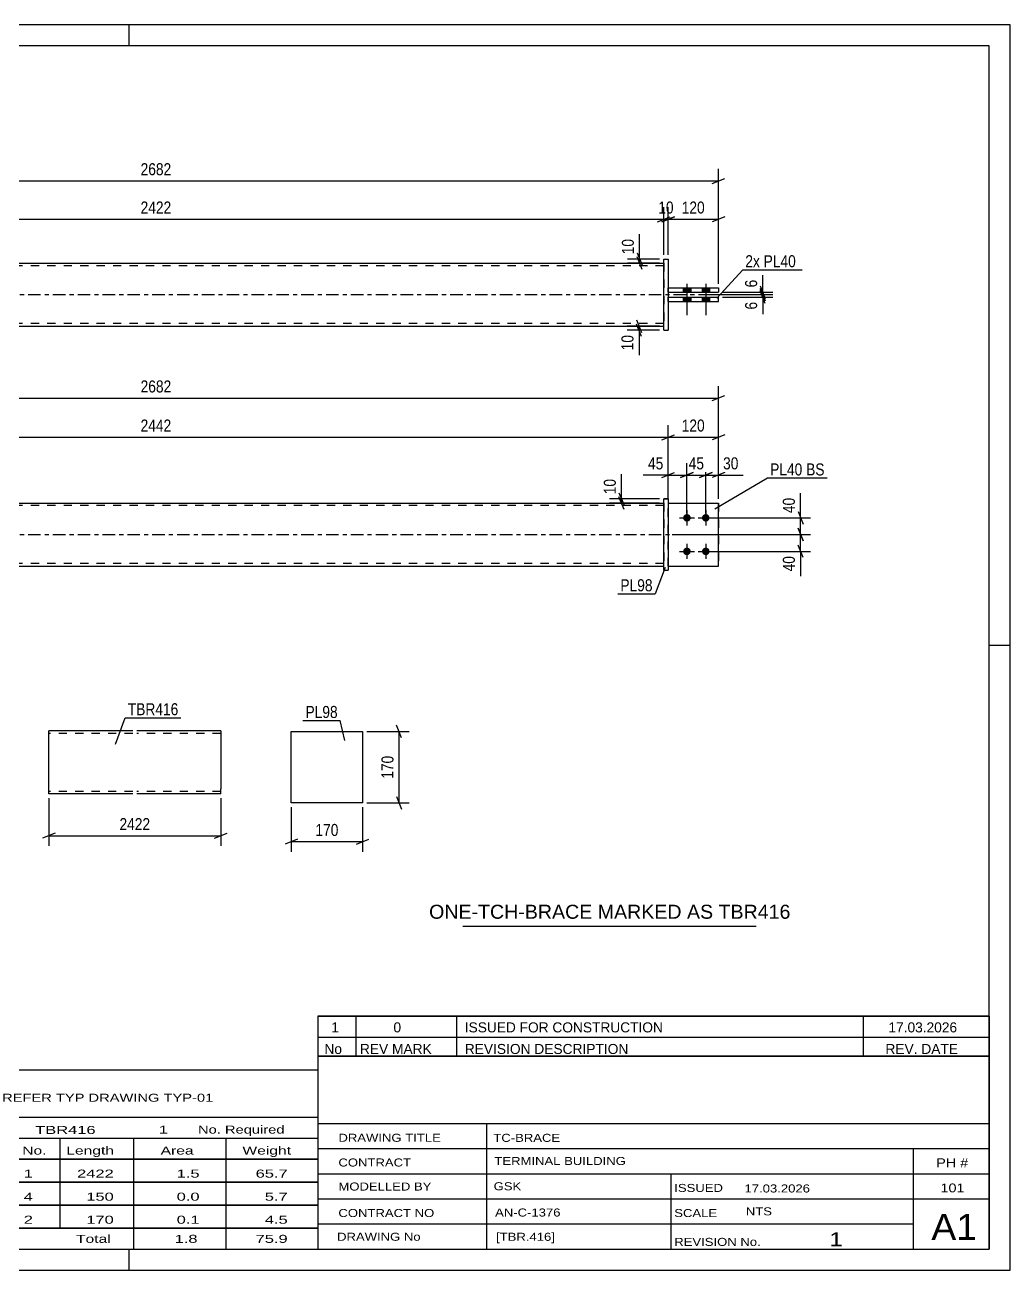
# Model space of a CAD drawing. Header units: millimetres. Extents: x 0 to 420, y 0 to 297.
# Drawn here: x 185.1 to 420, y 0 to 297 of the extents above; entities that cross this region are included whole.
import ezdxf

# ---------------------------------------------------------------- set-up
doc = ezdxf.new("R2010")
doc.units = ezdxf.units.MM
doc.linetypes.add('DXK_LINE_DOT2', pattern=[3.9198, 1.9599, -1.9599])
doc.linetypes.add('DXK_LINE_DOT3', pattern=[5.9187, 2.979, -0.9799, 0.9799, -0.9799])
doc.styles.add('Arial', font='ARIAL.TTF', dxfattribs={"height": 0.2})
doc.styles.add('Arial Narrow', font='ARIALN.TTF', dxfattribs={"height": 0.2})

# ---------------------------------------------------------------- blocks, each defined once
blk = doc.blocks.new('Unknown-580607534-1163')
at = {"color": 5, "linetype": 'Continuous'}
for p, q in [((420, 297), (0, 297)), ((210, 292), (210, 297)), ((420, 0), (420, 297)), ((415, 292), (5, 292)), ((415, 5), (415, 292)), ((420, 149), (415, 149)), ((5, 5), (415, 5)), ((210, 0), (210, 5)), ((0, 0), (420, 0))]:
    blk.add_line(p, q, dxfattribs=at)
blk = doc.blocks.new('Part-580607534-1749 - 1733')
at = {"color": 2, "linetype": 'Continuous'}
for p, q in [((338.46, 183.93), (337.46, 183.93)), ((337.46, 166.93), (337.46, 183.93)), ((338.46, 183.93), (338.46, 166.93)), ((337.46, 166.93), (337.46, 166.93)), ((337.46, 166.93), (338.46, 166.93))]:
    blk.add_line(p, q, dxfattribs=at)
at = {"color": 7, "linetype": 'DXK_LINE_DOT2'}
for p, q in [((337.46, 183.93), (337.46, 183.93)), ((337.46, 183.93), (338.46, 183.93)), ((338.46, 183.93), (338.46, 183.93)), ((337.46, 166.93), (338.46, 166.93))]:
    blk.add_line(p, q, dxfattribs=at)
blk = doc.blocks.new('Part-580607534-1754 - 1733')
at = {"linetype": 'Continuous'}
blk.add_hatch(color=2, dxfattribs=at).paths.add_polyline_path([(125.29, 167.93), (124.49, 169.33), (126.09, 169.33)])
at = {"color": 2, "linetype": 'Continuous'}
for p, q in [((95.29, 182.93), (337.46, 182.93)), ((125.29, 167.93), (124.49, 169.33)), ((124.49, 169.33), (126.09, 169.33)), ((126.09, 169.33), (125.29, 167.93)), ((95.29, 167.93), (337.46, 167.93))]:
    blk.add_line(p, q, dxfattribs=at)
at = {"color": 7, "linetype": 'DXK_LINE_DOT2'}
for p, q in [((95.29, 167.93), (95.29, 182.93)), ((337.46, 182.33), (95.29, 182.33)), ((337.46, 182.93), (337.46, 167.93)), ((337.46, 168.53), (95.29, 168.53))]:
    blk.add_line(p, q, dxfattribs=at)
at = {"color": 7, "linetype": 'DXK_LINE_DOT3'}
blk.add_line((85.29, 175.43), (347.46, 175.43), dxfattribs=at)
at = {"color": 2, "linetype": 'Continuous'}
blk.add_circle((125.29, 168.83), 1, dxfattribs=at)
blk = doc.blocks.new('Bolt-580607534-1755 - 1733')
at = {"linetype": 'Continuous'}
for points in [[(342.96, 180.33), (343.14, 180.31), (343.32, 180.25), (343.49, 180.15), (343.63, 180.03), (343.74, 179.88), (343.81, 179.7), (343.85, 179.52), (343.85, 179.33), (343.81, 179.15), (343.74, 178.98), (343.63, 178.82), (343.49, 178.7), (343.32, 178.6), (343.14, 178.55), (342.96, 178.53), (342.77, 178.55), (342.59, 178.6), (342.43, 178.7), (342.29, 178.82), (342.18, 178.98), (342.1, 179.15), (342.06, 179.33), (342.06, 179.52), (342.1, 179.7), (342.18, 179.88), (342.29, 180.03), (342.43, 180.15), (342.59, 180.25), (342.77, 180.31)], [(347.46, 180.33), (347.64, 180.31), (347.82, 180.25), (347.99, 180.15), (348.13, 180.03), (348.24, 179.88), (348.31, 179.7), (348.35, 179.52), (348.35, 179.33), (348.31, 179.15), (348.24, 178.98), (348.13, 178.82), (347.99, 178.7), (347.82, 178.6), (347.64, 178.55), (347.46, 178.53), (347.27, 178.55), (347.09, 178.6), (346.93, 178.7), (346.79, 178.82), (346.68, 178.98), (346.6, 179.15), (346.56, 179.33), (346.56, 179.52), (346.6, 179.7), (346.68, 179.88), (346.79, 180.03), (346.93, 180.15), (347.09, 180.25), (347.27, 180.31)], [(342.96, 172.33), (343.14, 172.31), (343.32, 172.25), (343.49, 172.15), (343.63, 172.03), (343.74, 171.88), (343.81, 171.7), (343.85, 171.52), (343.85, 171.33), (343.81, 171.15), (343.74, 170.98), (343.63, 170.82), (343.49, 170.7), (343.32, 170.6), (343.14, 170.55), (342.96, 170.53), (342.77, 170.55), (342.59, 170.6), (342.43, 170.7), (342.29, 170.82), (342.18, 170.98), (342.1, 171.15), (342.06, 171.33), (342.06, 171.52), (342.1, 171.7), (342.18, 171.88), (342.29, 172.03), (342.43, 172.15), (342.59, 172.25), (342.77, 172.31)], [(347.46, 172.33), (347.64, 172.31), (347.82, 172.25), (347.99, 172.15), (348.13, 172.03), (348.24, 171.88), (348.31, 171.7), (348.35, 171.52), (348.35, 171.33), (348.31, 171.15), (348.24, 170.98), (348.13, 170.82), (347.99, 170.7), (347.82, 170.6), (347.64, 170.55), (347.46, 170.53), (347.27, 170.55), (347.09, 170.6), (346.93, 170.7), (346.79, 170.82), (346.68, 170.98), (346.6, 171.15), (346.56, 171.33), (346.56, 171.52), (346.6, 171.7), (346.68, 171.88), (346.79, 172.03), (346.93, 172.15), (347.09, 172.25), (347.27, 172.31)]]:
    blk.add_hatch(color=1, dxfattribs=at).paths.add_polyline_path(points)
at = {"color": 1, "linetype": 'Continuous'}
for p, q in [((342.96, 181.23), (342.96, 177.63)), ((347.46, 181.23), (347.46, 177.63)), ((341.16, 179.43), (344.76, 179.43)), ((345.66, 179.43), (349.26, 179.43)), ((342.96, 173.23), (342.96, 169.63)), ((347.46, 173.23), (347.46, 169.63)), ((341.16, 171.43), (344.76, 171.43)), ((345.66, 171.43), (349.26, 171.43))]:
    blk.add_line(p, q, dxfattribs=at)
blk = doc.blocks.new('Part-580607534-1777 - 1733')
at = {"color": 2, "linetype": 'Continuous'}
for p, q in [((338.46, 182.93), (350.46, 182.93)), ((350.46, 182.93), (350.46, 182.93)), ((350.46, 167.93), (350.46, 182.93)), ((338.46, 167.93), (350.46, 167.93))]:
    blk.add_line(p, q, dxfattribs=at)
at = {"color": 7, "linetype": 'DXK_LINE_DOT2'}
for p, q in [((338.46, 182.93), (350.46, 182.93)), ((338.46, 167.93), (338.46, 182.93)), ((350.46, 182.93), (350.46, 182.93)), ((338.46, 167.93), (338.46, 167.93)), ((338.46, 167.93), (350.46, 167.93))]:
    blk.add_line(p, q, dxfattribs=at)
blk = doc.blocks.new('Part-580607534-1782 - 1733')
at = {"color": 7, "linetype": 'DXK_LINE_DOT2'}
for p, q in [((338.46, 182.93), (350.46, 182.93)), ((338.46, 167.93), (338.46, 182.93)), ((338.46, 182.93), (350.46, 182.93)), ((350.46, 182.93), (350.46, 182.93)), ((350.46, 182.93), (350.46, 167.93)), ((338.46, 167.93), (338.46, 167.93)), ((338.46, 167.93), (350.46, 167.93)), ((338.46, 167.93), (350.46, 167.93))]:
    blk.add_line(p, q, dxfattribs=at)
blk = doc.blocks.new('Bolt-580607534-1399 - 1390')
at = {"linetype": 'Continuous'}
for points in [[(343.86, 234.26), (342.06, 234.26), (342.06, 233.26), (343.86, 233.26)], [(343.86, 234.26), (342.06, 234.26), (342.06, 233.26), (343.86, 233.26)], [(343.86, 232.06), (342.06, 232.06), (342.06, 231.06), (343.86, 231.06)], [(343.86, 232.06), (342.06, 232.06), (342.06, 231.06), (343.86, 231.06)], [(348.36, 234.26), (346.56, 234.26), (346.56, 233.26), (348.36, 233.26)], [(348.36, 234.26), (346.56, 234.26), (346.56, 233.26), (348.36, 233.26)], [(348.36, 232.06), (346.56, 232.06), (346.56, 231.06), (348.36, 231.06)], [(348.36, 232.06), (346.56, 232.06), (346.56, 231.06), (348.36, 231.06)]]:
    blk.add_hatch(color=1, dxfattribs=at).paths.add_polyline_path(points)
at = {"color": 1, "linetype": 'Continuous'}
for p, q in [((342.96, 235.26), (342.96, 227.76)), ((342.96, 235.26), (342.96, 227.76)), ((347.46, 235.26), (347.46, 227.76)), ((347.46, 235.26), (347.46, 227.76)), ((342.06, 234.26), (342.06, 233.26)), ((342.06, 234.26), (342.06, 233.26)), ((342.06, 232.06), (342.06, 231.06)), ((342.06, 232.06), (342.06, 231.06)), ((343.86, 234.26), (343.86, 233.26)), ((343.86, 234.26), (343.86, 233.26)), ((343.86, 232.06), (343.86, 231.06)), ((343.86, 232.06), (343.86, 231.06)), ((346.56, 234.26), (346.56, 233.26)), ((346.56, 234.26), (346.56, 233.26)), ((346.56, 232.06), (346.56, 231.06)), ((346.56, 232.06), (346.56, 231.06)), ((348.36, 234.26), (348.36, 233.26)), ((348.36, 234.26), (348.36, 233.26)), ((348.36, 232.06), (348.36, 231.06)), ((348.36, 232.06), (348.36, 231.06))]:
    blk.add_line(p, q, dxfattribs=at)
blk = doc.blocks.new('Part-580607534-1425 - 1390')
at = {"linetype": 'Continuous'}
blk.add_hatch(color=2, dxfattribs=at).paths.add_polyline_path([(125.29, 232.66), (124.49, 234.06), (126.09, 234.06)])
at = {"color": 2, "linetype": 'Continuous'}
for p, q in [((95.29, 240.16), (337.46, 240.16)), ((125.29, 232.66), (124.49, 234.06)), ((124.49, 234.06), (126.09, 234.06)), ((126.09, 234.06), (125.29, 232.66)), ((95.29, 225.16), (337.46, 225.16))]:
    blk.add_line(p, q, dxfattribs=at)
at = {"color": 7, "linetype": 'DXK_LINE_DOT2'}
for p, q in [((95.29, 240.16), (95.29, 225.16)), ((337.46, 239.56), (95.29, 239.56)), ((337.46, 240.16), (337.46, 225.16)), ((337.46, 225.76), (95.29, 225.76))]:
    blk.add_line(p, q, dxfattribs=at)
at = {"color": 7, "linetype": 'DXK_LINE_DOT3'}
blk.add_line((85.29, 232.66), (347.46, 232.66), dxfattribs=at)
at = {"color": 2, "linetype": 'Continuous'}
blk.add_circle((125.29, 233.56), 1, dxfattribs=at)
blk = doc.blocks.new('Part-580607534-1426 - 1390')
at = {"color": 2, "linetype": 'Continuous'}
for p, q in [((337.46, 241.16), (337.46, 241.16)), ((337.46, 224.16), (337.46, 241.16)), ((337.46, 241.16), (338.46, 241.16)), ((338.46, 241.16), (338.46, 241.16)), ((338.46, 241.16), (338.46, 224.16)), ((337.46, 224.16), (338.46, 224.16)), ((337.46, 224.16), (337.46, 224.16)), ((338.46, 224.16), (338.46, 224.16))]:
    blk.add_line(p, q, dxfattribs=at)
at = {"color": 7, "linetype": 'DXK_LINE_DOT2'}
for p, q in [((337.46, 241.16), (337.46, 241.16)), ((337.46, 241.16), (338.46, 241.16)), ((337.46, 224.16), (338.46, 224.16))]:
    blk.add_line(p, q, dxfattribs=at)
blk = doc.blocks.new('Part-580607534-1452 - 1390')
at = {"color": 2, "linetype": 'Continuous'}
for p, q in [((338.46, 232.06), (350.46, 232.06)), ((350.46, 231.06), (350.46, 232.06)), ((338.46, 231.06), (350.46, 231.06))]:
    blk.add_line(p, q, dxfattribs=at)
at = {"color": 7, "linetype": 'DXK_LINE_DOT2'}
for p, q in [((338.46, 231.06), (338.46, 232.06)), ((338.46, 232.06), (350.46, 232.06)), ((338.46, 231.06), (350.46, 231.06))]:
    blk.add_line(p, q, dxfattribs=at)
blk = doc.blocks.new('Part-580607534-1457 - 1390')
at = {"color": 2, "linetype": 'Continuous'}
for p, q in [((338.46, 234.26), (350.46, 234.26)), ((338.46, 233.26), (350.46, 233.26)), ((350.46, 234.26), (350.46, 233.26))]:
    blk.add_line(p, q, dxfattribs=at)
at = {"color": 7, "linetype": 'DXK_LINE_DOT2'}
for p, q in [((338.46, 233.26), (338.46, 234.26)), ((338.46, 234.26), (350.46, 234.26)), ((338.46, 233.26), (350.46, 233.26)), ((350.46, 234.26), (350.46, 234.26))]:
    blk.add_line(p, q, dxfattribs=at)
blk = doc.blocks.new('Part-580607534-2274 - 2268')
at = {"color": 2, "linetype": 'Continuous'}
for p, q in [((248.65, 111.44), (248.65, 128.44)), ((248.65, 128.44), (265.65, 128.44)), ((265.65, 128.44), (265.65, 111.44)), ((265.65, 111.44), (248.65, 111.44))]:
    blk.add_line(p, q, dxfattribs=at)
blk = doc.blocks.new('Part-580607534-2299 - 2293')
at = {"color": 2, "linetype": 'Continuous'}
for p, q in [((210.84, 128.59), (190.84, 128.59)), ((190.84, 113.68), (190.84, 128.59)), ((231.84, 128.59), (211.84, 128.59)), ((231.84, 128.59), (231.84, 114.79)), ((190.84, 113.59), (190.84, 113.68)), ((210.84, 113.59), (190.84, 113.59)), ((231.84, 113.59), (211.84, 113.59)), ((231.84, 113.59), (231.84, 114.79))]:
    blk.add_line(p, q, dxfattribs=at)
at = {"color": 7, "linetype": 'DXK_LINE_DOT2'}
for p, q in [((210.84, 127.99), (190.84, 127.99)), ((231.84, 127.99), (211.84, 127.99)), ((231.84, 127.99), (231.84, 127.94)), ((231.84, 127.94), (231.84, 127.99)), ((231.84, 127.85), (231.84, 127.94)), ((231.84, 127.94), (231.84, 127.85)), ((190.84, 114.19), (190.84, 114.23)), ((210.84, 114.19), (190.84, 114.19)), ((231.84, 114.19), (211.84, 114.19)), ((231.84, 114.23), (231.84, 114.56)), ((231.84, 114.19), (231.84, 114.23))]:
    blk.add_line(p, q, dxfattribs=at)
blk = doc.blocks.new('StraightDimension-580607534-1994 - 1733')
at = {"color": 7, "linetype": 'Continuous'}
for p, q in [((345.96, 189.04), (348.96, 190.24)), ((347.46, 180.43), (347.46, 192.49)), ((351.96, 190.24), (348.96, 189.04)), ((350.46, 183.93), (350.46, 192.49)), ((347.46, 189.64), (350.46, 189.64))]:
    blk.add_line(p, q, dxfattribs=at)
at = {"color": 0}
blk.add_wipeout([(355.84, 190.39), (355.84, 194.59), (350.98, 194.59), (350.98, 190.39)], dxfattribs=at)
at = {"color": 7, "linetype": 'Continuous'}
blk.add_line((350.46, 189.64), (356.36, 189.64), dxfattribs=at)
blk.add_line((350.46, 189.64), (356.36, 189.64), dxfattribs=at)
at = {"color": 3, "style": 'Arial Narrow'}
blk.add_text('30', height=2.863, dxfattribs=at).set_placement((351.58, 190.99))
blk = doc.blocks.new('StraightDimension-580607534-1981 - 1733')
at = {"color": 7, "linetype": 'Continuous'}
for p, q in [((341.46, 189.04), (344.46, 190.24)), ((342.96, 180.43), (342.96, 192.49)), ((348.96, 190.24), (345.96, 189.04)), ((347.46, 180.43), (347.46, 192.49)), ((342.96, 189.64), (347.46, 189.64))]:
    blk.add_line(p, q, dxfattribs=at)
at = {"color": 0}
blk.add_wipeout([(347.64, 190.39), (347.64, 194.59), (342.78, 194.59), (342.78, 190.39)], dxfattribs=at)
at = {"color": 3, "style": 'Arial Narrow'}
blk.add_text('45', height=2.863, dxfattribs=at).set_placement((343.38, 190.99))
blk = doc.blocks.new('StraightDimension-580607534-1935 - 1733')
at = {"color": 7, "linetype": 'Continuous'}
for p, q in [((339.46, 175.43), (372.44, 175.43)), ((369.44, 176.93), (370.64, 173.93)), ((370.04, 171.43), (370.04, 175.43)), ((370.64, 169.93), (369.44, 172.93)), ((348.46, 171.43), (372.44, 171.43))]:
    blk.add_line(p, q, dxfattribs=at)
at = {"color": 0}
blk.add_wipeout([(369.29, 170.9), (365.09, 170.9), (365.09, 166.05), (369.29, 166.05)], dxfattribs=at)
at = {"color": 7, "linetype": 'Continuous'}
blk.add_line((370.04, 171.43), (370.04, 165.52), dxfattribs=at)
blk.add_line((370.04, 171.43), (370.04, 165.52), dxfattribs=at)
at = {"color": 3, "style": 'Arial Narrow'}
blk.add_text('40', height=2.863, rotation=90.0002, dxfattribs=at).set_placement((368.69, 166.65))
blk = doc.blocks.new('StraightDimension-580607534-1784 - 1733')
at = {"color": 7, "linetype": 'Continuous'}
for p, q in [((326.76, 185.43), (327.96, 182.43)), ((327.96, 181.43), (326.76, 184.43)), ((336.46, 183.93), (324.51, 183.93)), ((336.46, 182.93), (324.51, 182.93)), ((327.36, 182.93), (327.36, 183.93))]:
    blk.add_line(p, q, dxfattribs=at)
at = {"color": 0}
blk.add_wipeout([(326.61, 189.31), (322.41, 189.31), (322.41, 184.45), (326.61, 184.45)], dxfattribs=at)
at = {"color": 7, "linetype": 'Continuous'}
blk.add_line((327.36, 183.93), (327.36, 189.83), dxfattribs=at)
blk.add_line((327.36, 183.93), (327.36, 189.83), dxfattribs=at)
at = {"color": 3, "style": 'Arial Narrow'}
blk.add_text('10', height=2.863, rotation=90.0002, dxfattribs=at).set_placement((326.01, 185.05))
blk = doc.blocks.new('StraightDimension-580607534-1887 - 1733')
at = {"color": 7, "linetype": 'Continuous'}
for p, q in [((95.79, 199.26), (92.79, 198.06)), ((94.29, 183.93), (94.29, 201.51)), ((336.96, 198.06), (339.96, 199.26)), ((338.46, 183.93), (338.46, 201.51)), ((94.29, 198.66), (338.46, 198.66))]:
    blk.add_line(p, q, dxfattribs=at)
at = {"color": 0}
blk.add_wipeout([(220.63, 199.41), (220.63, 203.61), (212.12, 203.61), (212.12, 199.41)], dxfattribs=at)
at = {"color": 3, "style": 'Arial Narrow'}
blk.add_text('2442', height=2.863, dxfattribs=at).set_placement((212.72, 200.01))
blk = doc.blocks.new('StraightDimension-580607534-1906 - 1733')
at = {"color": 7, "linetype": 'Continuous'}
for p, q in [((336.96, 198.06), (339.96, 199.26)), ((338.46, 183.93), (338.46, 201.51)), ((351.96, 199.26), (348.96, 198.06)), ((350.46, 183.93), (350.46, 201.51)), ((338.46, 198.66), (350.46, 198.66))]:
    blk.add_line(p, q, dxfattribs=at)
at = {"color": 0}
blk.add_wipeout([(347.8, 199.41), (347.8, 203.61), (341.12, 203.61), (341.12, 199.41)], dxfattribs=at)
at = {"color": 3, "style": 'Arial Narrow'}
blk.add_text('120', height=2.863, dxfattribs=at).set_placement((341.72, 200.01))
blk = doc.blocks.new('StraightDimension-580607534-1926 - 1733')
at = {"color": 7, "linetype": 'Continuous'}
for p, q in [((348.46, 179.43), (372.44, 179.43)), ((369.44, 180.93), (370.64, 177.93)), ((370.04, 175.43), (370.04, 179.43)), ((339.46, 175.43), (372.44, 175.43)), ((370.64, 173.93), (369.44, 176.93))]:
    blk.add_line(p, q, dxfattribs=at)
at = {"color": 0}
blk.add_wipeout([(369.29, 184.81), (365.09, 184.81), (365.09, 179.95), (369.29, 179.95)], dxfattribs=at)
at = {"color": 7, "linetype": 'Continuous'}
blk.add_line((370.04, 179.43), (370.04, 185.33), dxfattribs=at)
blk.add_line((370.04, 179.43), (370.04, 185.33), dxfattribs=at)
at = {"color": 3, "style": 'Arial Narrow'}
blk.add_text('40', height=2.863, rotation=90.0002, dxfattribs=at).set_placement((368.69, 180.55))
blk = doc.blocks.new('StraightDimension-580607534-1945 - 1733')
at = {"color": 7, "linetype": 'Continuous'}
for p, q in [((83.79, 208.58), (80.79, 207.38)), ((82.29, 183.93), (82.29, 210.83)), ((82.29, 207.98), (350.46, 207.98)), ((348.96, 207.38), (351.96, 208.58)), ((350.46, 183.93), (350.46, 210.83))]:
    blk.add_line(p, q, dxfattribs=at)
at = {"color": 0}
blk.add_wipeout([(220.63, 208.73), (220.63, 212.93), (212.12, 212.93), (212.12, 208.73)], dxfattribs=at)
at = {"color": 3, "style": 'Arial Narrow'}
blk.add_text('2682', height=2.863, dxfattribs=at).set_placement((212.72, 209.33))
blk = doc.blocks.new('StraightDimension-580607534-1965 - 1733')
at = {"color": 7, "linetype": 'Continuous'}
for p, q in [((336.96, 189.04), (339.96, 190.24)), ((338.46, 183.93), (338.46, 192.49)), ((344.46, 190.24), (341.46, 189.04)), ((342.96, 180.43), (342.96, 192.49)), ((338.46, 189.64), (342.96, 189.64))]:
    blk.add_line(p, q, dxfattribs=at)
at = {"color": 0}
blk.add_wipeout([(337.93, 190.39), (337.93, 194.59), (333.08, 194.59), (333.08, 190.39)], dxfattribs=at)
at = {"color": 7, "linetype": 'Continuous'}
blk.add_line((338.46, 189.64), (332.55, 189.64), dxfattribs=at)
blk.add_line((338.46, 189.64), (332.55, 189.64), dxfattribs=at)
at = {"color": 3, "style": 'Arial Narrow'}
blk.add_text('45', height=2.863, dxfattribs=at).set_placement((333.68, 190.99))
blk = doc.blocks.new('StraightDimension-580607534-1634 - 1390')
at = {"color": 7, "linetype": 'Continuous'}
for p, q in [((337.46, 242.16), (337.46, 253.51)), ((338.46, 242.16), (338.46, 253.51)), ((335.96, 250.06), (338.96, 251.26)), ((339.96, 251.26), (336.96, 250.06)), ((337.46, 250.66), (338.46, 250.66))]:
    blk.add_line(p, q, dxfattribs=at)
at = {"color": 0}
blk.add_wipeout([(340.39, 251.41), (340.39, 255.61), (335.53, 255.61), (335.53, 251.41)], dxfattribs=at)
at = {"color": 3, "style": 'Arial Narrow'}
blk.add_text('10', height=2.863, dxfattribs=at).set_placement((336.13, 252.01))
blk = doc.blocks.new('StraightDimension-580607534-1459 - 1390')
at = {"color": 7, "linetype": 'Continuous'}
for p, q in [((330.96, 226.66), (332.16, 223.66)), ((336.46, 225.16), (328.71, 225.16)), ((336.46, 224.16), (328.71, 224.16)), ((332.16, 222.66), (330.96, 225.66)), ((331.56, 224.16), (331.56, 225.16))]:
    blk.add_line(p, q, dxfattribs=at)
at = {"color": 0}
blk.add_wipeout([(330.81, 223.64), (326.61, 223.64), (326.61, 218.78), (330.81, 218.78)], dxfattribs=at)
at = {"color": 7, "linetype": 'Continuous'}
blk.add_line((331.56, 224.16), (331.56, 218.26), dxfattribs=at)
blk.add_line((331.56, 224.16), (331.56, 218.26), dxfattribs=at)
at = {"color": 3, "style": 'Arial Narrow'}
blk.add_text('10', height=2.863, rotation=90.0002, dxfattribs=at).set_placement((330.21, 219.38))
blk = doc.blocks.new('StraightDimension-580607534-1473 - 1390')
at = {"color": 7, "linetype": 'Continuous'}
for p, q in [((336.46, 241.16), (328.81, 241.16)), ((331.06, 242.66), (332.26, 239.66)), ((332.26, 238.66), (331.06, 241.66)), ((331.66, 240.16), (331.66, 241.16)), ((336.46, 240.16), (328.81, 240.16))]:
    blk.add_line(p, q, dxfattribs=at)
at = {"color": 0}
blk.add_wipeout([(330.91, 246.54), (326.71, 246.54), (326.71, 241.69), (330.91, 241.69)], dxfattribs=at)
at = {"color": 7, "linetype": 'Continuous'}
blk.add_line((331.66, 241.16), (331.66, 247.07), dxfattribs=at)
blk.add_line((331.66, 241.16), (331.66, 247.07), dxfattribs=at)
at = {"color": 3, "style": 'Arial Narrow'}
blk.add_text('10', height=2.863, rotation=90.0002, dxfattribs=at).set_placement((330.31, 242.29))
blk = doc.blocks.new('StraightDimension-580607534-1606 - 1390')
at = {"color": 7, "linetype": 'Continuous'}
for p, q in [((346.21, 232.66), (363.44, 232.66)), ((351.46, 232.06), (363.44, 232.06)), ((360.44, 234.16), (361.64, 231.16)), ((361.64, 230.56), (360.44, 233.56)), ((361.04, 232.06), (361.04, 232.66))]:
    blk.add_line(p, q, dxfattribs=at)
at = {"color": 0}
blk.add_wipeout([(360.29, 231.54), (356.09, 231.54), (356.09, 228.51), (360.29, 228.51)], dxfattribs=at)
at = {"color": 7, "linetype": 'Continuous'}
blk.add_line((361.04, 232.06), (361.04, 227.98), dxfattribs=at)
blk.add_line((361.04, 232.06), (361.04, 227.98), dxfattribs=at)
at = {"color": 3, "style": 'Arial Narrow'}
blk.add_text('6', height=2.86, rotation=90.0002, dxfattribs=at).set_placement((359.69, 229.11))
blk = doc.blocks.new('StraightDimension-580607534-1615 - 1390')
at = {"color": 7, "linetype": 'Continuous'}
for p, q in [((360.44, 234.76), (361.64, 231.76)), ((346.21, 232.66), (363.44, 232.66)), ((351.46, 233.26), (363.44, 233.26)), ((361.64, 231.16), (360.44, 234.16)), ((361.04, 232.66), (361.04, 233.26))]:
    blk.add_line(p, q, dxfattribs=at)
at = {"color": 0}
blk.add_wipeout([(360.29, 236.82), (356.09, 236.82), (356.09, 233.79), (360.29, 233.79)], dxfattribs=at)
at = {"color": 7, "linetype": 'Continuous'}
blk.add_line((361.04, 233.26), (361.04, 237.34), dxfattribs=at)
blk.add_line((361.04, 233.26), (361.04, 237.34), dxfattribs=at)
at = {"color": 3, "style": 'Arial Narrow'}
blk.add_text('6', height=2.86, rotation=90.0002, dxfattribs=at).set_placement((359.69, 234.39))
blk = doc.blocks.new('StraightDimension-580607534-1624 - 1390')
at = {"color": 7, "linetype": 'Continuous'}
for p, q in [((95.29, 242.16), (95.29, 253.51)), ((337.46, 242.16), (337.46, 253.51)), ((96.79, 251.26), (93.79, 250.06)), ((95.29, 250.66), (337.46, 250.66)), ((335.96, 250.06), (338.96, 251.26))]:
    blk.add_line(p, q, dxfattribs=at)
at = {"color": 0}
blk.add_wipeout([(220.63, 251.41), (220.63, 255.61), (212.12, 255.61), (212.12, 251.41)], dxfattribs=at)
at = {"color": 3, "style": 'Arial Narrow'}
blk.add_text('2422', height=2.863, dxfattribs=at).set_placement((212.72, 252.01))
blk = doc.blocks.new('StraightDimension-580607534-1644 - 1390')
at = {"color": 7, "linetype": 'Continuous'}
for p, q in [((338.46, 242.16), (338.46, 253.51)), ((350.46, 235.26), (350.46, 253.51)), ((336.96, 250.06), (339.96, 251.26)), ((338.46, 250.66), (350.46, 250.66)), ((351.96, 251.26), (348.96, 250.06))]:
    blk.add_line(p, q, dxfattribs=at)
at = {"color": 0}
blk.add_wipeout([(347.8, 251.41), (347.8, 255.61), (341.12, 255.61), (341.12, 251.41)], dxfattribs=at)
at = {"color": 3, "style": 'Arial Narrow'}
blk.add_text('120', height=2.863, dxfattribs=at).set_placement((341.72, 252.01))
blk = doc.blocks.new('StraightDimension-580607534-1675 - 1390')
at = {"color": 7, "linetype": 'Continuous'}
for p, q in [((82.29, 235.26), (82.29, 262.65)), ((350.46, 235.26), (350.46, 262.65)), ((83.79, 260.4), (80.79, 259.2)), ((82.29, 259.8), (350.46, 259.8)), ((348.96, 259.2), (351.96, 260.4))]:
    blk.add_line(p, q, dxfattribs=at)
at = {"color": 0}
blk.add_wipeout([(220.63, 260.55), (220.63, 264.75), (212.12, 264.75), (212.12, 260.55)], dxfattribs=at)
at = {"color": 3, "style": 'Arial Narrow'}
blk.add_text('2682', height=2.863, dxfattribs=at).set_placement((212.72, 261.15))
blk = doc.blocks.new('StraightDimension-580607534-2276 - 2268')
at = {"color": 7, "linetype": 'Continuous'}
for p, q in [((248.65, 110.44), (248.65, 99.8)), ((265.65, 110.44), (265.65, 99.8)), ((250.15, 102.8), (247.15, 101.6)), ((248.65, 102.2), (265.65, 102.2)), ((264.15, 101.6), (267.15, 102.8))]:
    blk.add_line(p, q, dxfattribs=at)
at = {"color": 0}
blk.add_wipeout([(260.49, 102.95), (260.49, 107.15), (253.8, 107.15), (253.8, 102.95)], dxfattribs=at)
at = {"color": 3, "style": 'Arial Narrow'}
blk.add_text('170', height=2.863, dxfattribs=at).set_placement((254.4, 103.55))
blk = doc.blocks.new('StraightDimension-580607534-2281 - 2268')
at = {"color": 7, "linetype": 'Continuous'}
for p, q in [((266.65, 128.44), (276.75, 128.44)), ((274.95, 126.94), (273.75, 129.94)), ((274.35, 111.44), (274.35, 128.44)), ((273.75, 112.94), (274.95, 109.94)), ((266.65, 111.44), (276.75, 111.44))]:
    blk.add_line(p, q, dxfattribs=at)
at = {"color": 0}
blk.add_wipeout([(273.6, 123.28), (269.4, 123.28), (269.4, 116.6), (273.6, 116.6)], dxfattribs=at)
at = {"color": 3, "style": 'Arial Narrow'}
blk.add_text('170', height=2.863, rotation=90.0002, dxfattribs=at).set_placement((273, 117.2))
blk = doc.blocks.new('StraightDimension-580607534-2303 - 2293')
at = {"color": 7, "linetype": 'Continuous'}
for p, q in [((190.84, 112.59), (190.84, 101.19)), ((231.84, 112.59), (231.84, 101.19)), ((192.34, 104.19), (189.34, 102.99)), ((230.34, 102.99), (233.34, 104.19)), ((190.84, 103.59), (231.84, 103.59))]:
    blk.add_line(p, q, dxfattribs=at)
at = {"color": 0}
blk.add_wipeout([(215.6, 104.34), (215.6, 108.54), (207.08, 108.54), (207.08, 104.34)], dxfattribs=at)
at = {"color": 3, "style": 'Arial Narrow'}
blk.add_text('2422', height=2.863, dxfattribs=at).set_placement((207.68, 104.94))
blk = doc.blocks.new('Unknown-580607534-4219')
at = {"color": 7, "linetype": 'Continuous'}
for p, q in [((255, 51.05), (255, 5)), ((255, 51.05), (415, 51.05)), ((415, 51), (415, 5)), ((255, 35), (415, 35)), ((295.14, 35), (295.14, 5)), ((255, 29), (415, 29)), ((397, 5.05), (397, 29.05)), ((255, 23), (415, 23)), ((339.14, 23), (339.14, 5)), ((255, 17), (415, 17)), ((255, 11), (397, 11)), ((255, 5), (415, 5))]:
    blk.add_line(p, q, dxfattribs=at)
at = {"color": 7, "style": 'Arial Narrow'}
for s, height, width, p in [('DRAWING TITLE', 1.9089, 1.425378, (259.88, 30.61)), ('TC-BRACE', 1.909, 1.425378, (296.81, 30.59)), ('TERMINAL BUILDING', 1.9089, 1.425378, (297.06, 25.07)), ('CONTRACT', 1.909, 1.425378, (259.88, 24.71)), ('MODELLED BY', 1.9089, 1.425378, (259.88, 18.98)), ('GSK', 1.909, 1.425378, (296.88, 19.04)), ('ISSUED', 1.909, 1.425378, (339.94, 18.64)), ('17.03.2026', 1.909, 1.425378, (356.69, 18.52)), ('CONTRACT NO', 1.9089, 1.425378, (259.88, 12.66)), ('AN-C-1376', 1.909, 1.425378, (297.23, 12.78)), ('SCALE', 1.909, 1.425378, (339.94, 12.65)), ('A1', 6.204, 1.25, (401.24, 7.2)), ('DRAWING No', 1.909, 1.425378, (259.56, 7)), ('[TBR.416]', 1.909, 1.425378, (297.46, 6.99)), ('1', 3.34, 1.5, (376.91, 5.68)), ('REVISION No.', 1.9089, 1.425378, (339.94, 5.77))]:
    blk.add_text(s, height=height, dxfattribs=dict(at, width=width)).set_placement(p)
at = {"color": 7, "linetype": 'Continuous', "style": 'Arial Narrow'}
for s, height, width, p in [('PH #', 2.1, 1.42538, (402.4, 24.55)), ('101', 2.1, 1.42538, (403.41, 18.55)), ('NTS', 1.909, 1.425378, (357, 13.05))]:
    blk.add_text(s, height=height, dxfattribs=dict(at, width=width)).set_placement(p)
blk = doc.blocks.new('Unknown-580607534-4220')
at = {"color": 7, "linetype": 'Continuous'}
for p, q in [((255, 60.55), (415, 60.55)), ((415, 60.55), (255, 60.55)), ((255, 60.55), (255, 55.55)), ((264, 60.55), (264, 55.55)), ((288, 60.55), (288, 55.55)), ((385, 60.55), (385, 55.55)), ((415, 60.55), (415, 55.55)), ((255, 55.55), (415, 55.55)), ((255, 55.55), (255, 51.05)), ((255, 55.55), (415, 55.55)), ((264, 55.55), (264, 51.05)), ((288, 55.55), (288, 51.05)), ((385, 55.55), (385, 51.05)), ((415, 55.55), (415, 51.05)), ((415, 51.05), (255, 51.05))]:
    blk.add_line(p, q, dxfattribs=at)
at = {"color": 7, "linetype": 'Continuous', "style": 'Arial Narrow'}
for s, height, width, p in [('1', 2.39, 1.196471, (258.16, 56.7)), ('0', 2.39, 1.196471, (273, 56.7)), ('ISSUED FOR CONSTRUCTION', 2.3861, 1.196471, (290, 56.7)), ('17.03.2026', 2.386, 1.196471, (391, 56.7)), ('No', 2.386, 1.2, (256.54, 51.55)), ('REV MARK', 2.386, 1.2, (265, 51.55)), ('REVISION DESCRIPTION', 2.3861, 1.2, (290, 51.55)), ('REV. DATE', 2.386, 1.2, (390.28, 51.55))]:
    blk.add_text(s, height=height, dxfattribs=dict(at, width=width)).set_placement(p)
blk = doc.blocks.new('Unknown-580607534-4221')
at = {"color": 7, "linetype": 'Continuous'}
for p, q in [((95, 47.75), (255, 47.75)), ((95, 36.5), (95, 47.75)), ((255, 47.75), (255, 36.5)), ((95, 36.5), (255, 36.5)), ((95, 36.5), (95, 31.5)), ((255, 36.5), (255, 31.5)), ((95, 31.5), (255, 31.5)), ((95, 31.5), (95, 26.5)), ((119, 31.5), (119, 26.5)), ((154.5, 31.5), (154.5, 26.5)), ((180.5, 31.5), (180.5, 26.5)), ((193.5, 31.5), (193.5, 26.5)), ((211, 31.5), (211, 26.5)), ((233, 31.5), (233, 26.5)), ((255, 31.5), (255, 26.5)), ((95, 26.5), (255, 26.5)), ((95, 26.45), (95, 21.05)), ((95, 26.45), (255, 26.45)), ((119, 26.5), (119, 21)), ((154.5, 26.5), (154.5, 21)), ((180.5, 26.5), (180.5, 21)), ((193.5, 26.5), (193.5, 21)), ((211, 26.5), (211, 21)), ((233, 26.5), (233, 21)), ((255, 26.45), (255, 21.05)), ((95, 21.05), (255, 21.05)), ((95, 20.95), (95, 15.55)), ((95, 20.95), (255, 20.95)), ((119, 21), (119, 15.5)), ((154.5, 21), (154.5, 15.5)), ((180.5, 21), (180.5, 15.5)), ((193.5, 21), (193.5, 15.5)), ((211, 21), (211, 15.5)), ((233, 21), (233, 15.5)), ((255, 20.95), (255, 15.55)), ((95, 15.55), (255, 15.55)), ((95, 15.45), (95, 10.05)), ((95, 15.45), (255, 15.45)), ((119, 15.5), (119, 10)), ((154.5, 15.5), (154.5, 10)), ((180.5, 15.5), (180.5, 10)), ((193.5, 15.5), (193.5, 10)), ((211, 15.5), (211, 10)), ((233, 15.5), (233, 10)), ((255, 15.45), (255, 10.05)), ((95, 10.05), (255, 10.05)), ((95, 10), (255, 10)), ((95, 10), (95, 5)), ((211, 10), (211, 5)), ((233, 10), (233, 5)), ((255, 10), (255, 5)), ((95, 5), (255, 5))]:
    blk.add_line(p, q, dxfattribs=at)
at = {"color": 7, "style": 'Arial Narrow'}
for s, height, width, p in [('GENERAL NOTES & WELD DETAILS :', 2.8633, 1.4, (96.15, 40.06)), ('REFER TYP DRAWING TYP-01', 1.9089, 1.6, (179.7, 40.16)), ("MATERIAL LIST FOR ASSEMBLY MK'D", 1.9089, 1.6, (96.15, 32.56)), ('TBR416', 1.909, 1.794707, (187.59, 32.47)), ('1', 1.91, 1.794707, (217.08, 32.56)), ('No. Required', 1.9089, 1.6, (226.41, 32.56)), ('Mark', 1.909, 1.7, (96.34, 27.5)), ('Profile', 1.909, 1.7, (129.41, 27.5)), ('Material', 1.909, 1.7, (159.54, 27.56)), ('No.', 1.909, 1.7, (184.5, 27.56)), ('Length', 1.909, 1.7, (195, 27.56)), ('Area', 1.909, 1.7, (217.5, 27.56)), ('Weight', 1.909, 1.7, (237, 27.56))]:
    blk.add_text(s, height=height, dxfattribs=dict(at, width=width)).set_placement(p)
at = {"color": 7, "linetype": 'Continuous', "style": 'Arial Narrow'}
for s, height, width, p in [('TBR416', 1.909, 1.794707, (96.5, 22.06)), ('SHS150*6', 1.909, 1.794707, (121, 22.06)), ('E350', 1.909, 1.794707, (160.74, 22.06)), ('1', 1.91, 1.794707, (184.86, 22.06)), ('2422', 1.909, 1.794707, (197.58, 22.06)), ('1.5', 1.909, 1.794707, (221.32, 22.06)), ('65.7', 1.909, 1.794707, (240.14, 22.06)), ('PL40', 1.909, 1.794707, (96.5, 16.56)), ('PL10*120', 1.909, 1.794707, (121, 16.56)), ('E350', 1.909, 1.794707, (160.74, 16.56)), ('4', 1.91, 1.794707, (184.86, 16.56)), ('150', 1.909, 1.794707, (199.77, 16.56)), ('0.0', 1.909, 1.794707, (221.32, 16.56)), ('5.7', 1.909, 1.794707, (242.33, 16.56)), ('PL98', 1.909, 1.794707, (96.5, 11.06)), ('PL10*170', 1.909, 1.794707, (121, 11.06)), ('E350', 1.909, 1.794707, (160.74, 11.06)), ('2', 1.91, 1.794707, (184.86, 11.06)), ('170', 1.909, 1.794707, (199.77, 11.06)), ('0.1', 1.909, 1.794707, (221.32, 11.06)), ('4.5', 1.909, 1.794707, (242.33, 11.06)), ('Total', 1.909, 1.7, (197.33, 6.5)), ('1.8', 1.909, 1.794707, (220.83, 6.5)), ('75.9', 1.909, 1.794707, (240.14, 6.5))]:
    blk.add_text(s, height=height, dxfattribs=dict(at, width=width)).set_placement(p)
blk = doc.blocks.new('Unknown-580607534-4222')
at = {"color": 7, "linetype": 'Continuous'}
blk.add_line((289.5, 82.05), (359.5, 82.05), dxfattribs=at)
at = {"color": 7, "style": 'Arial'}
blk.add_text('ONE-TCH-BRACE MARKED AS TBR416', height=3.3428, dxfattribs=at).set_placement((281.49, 83.8))
blk = doc.blocks.new('Mark-580607534-1745 - 1733')
at = {"color": 0}
blk.add_wipeout([(334.78, 161.91), (334.78, 164.91), (327.1, 164.91), (327.1, 161.91)], dxfattribs=at)
blk.add_wipeout([(334.78, 161.91), (334.78, 164.91), (327.1, 164.91), (327.1, 161.91)], dxfattribs=at)
at = {"color": 30, "linetype": 'Continuous'}
for p in [(337.76, 167.62), (326.5, 161.31)]:
    blk.add_line(p, (335.38, 161.31), dxfattribs=at)
at = {"color": 3, "style": 'Arial Narrow'}
blk.add_text('PL98', height=2.863, dxfattribs=at).set_placement((327.1, 161.91))
blk = doc.blocks.new('MarkSet-580607534-2032 - 1733')
at = {"color": 0}
blk.add_wipeout([(370.48, 189.54), (370.48, 192.54), (362.8, 192.54), (362.8, 189.54)], dxfattribs=at)
blk.add_wipeout([(370.48, 189.54), (370.48, 192.54), (362.8, 192.54), (362.8, 189.54)], dxfattribs=at)
at = {"color": 30, "linetype": 'Continuous'}
blk.add_line((349.61, 181.56), (362.2, 188.94), dxfattribs=at)
at = {"color": 0}
blk.add_wipeout([(375.76, 189.54), (375.76, 192.54), (371.38, 192.54), (371.38, 189.54)], dxfattribs=at)
blk.add_wipeout([(375.76, 189.54), (375.76, 192.54), (371.38, 192.54), (371.38, 189.54)], dxfattribs=at)
at = {"color": 30, "linetype": 'Continuous'}
blk.add_line((362.2, 188.94), (376.36, 188.94), dxfattribs=at)
at = {"color": 3, "style": 'Arial Narrow'}
for s, p in [('PL40', (362.8, 189.54)), ('BS', (371.38, 189.54))]:
    blk.add_text(s, height=2.863, dxfattribs=at).set_placement(p)
blk = doc.blocks.new('MarkSet-580607534-1724 - 1390')
at = {"color": 0}
blk.add_wipeout([(360.35, 239.2), (360.35, 242.2), (356.88, 242.2), (356.88, 239.2)], dxfattribs=at)
blk.add_wipeout([(360.35, 239.2), (360.35, 242.2), (356.88, 242.2), (356.88, 239.2)], dxfattribs=at)
at = {"color": 30, "linetype": 'Continuous'}
blk.add_line((350.07, 231.79), (356.28, 238.6), dxfattribs=at)
at = {"color": 0}
blk.add_wipeout([(368.93, 239.2), (368.93, 242.2), (361.25, 242.2), (361.25, 239.2)], dxfattribs=at)
blk.add_wipeout([(368.93, 239.2), (368.93, 242.2), (361.25, 242.2), (361.25, 239.2)], dxfattribs=at)
at = {"color": 30, "linetype": 'Continuous'}
blk.add_line((356.28, 238.6), (370.43, 238.6), dxfattribs=at)
at = {"color": 3, "style": 'Arial Narrow'}
for s, p in [('2x', (356.88, 239.2)), ('PL40', (361.25, 239.2))]:
    blk.add_text(s, height=2.863, dxfattribs=at).set_placement(p)
blk = doc.blocks.new('Mark-580607534-2270 - 2268')
at = {"color": 0}
blk.add_wipeout([(259.71, 131.69), (259.71, 134.69), (252.03, 134.69), (252.03, 131.69)], dxfattribs=at)
blk.add_wipeout([(259.71, 131.69), (259.71, 134.69), (252.03, 134.69), (252.03, 131.69)], dxfattribs=at)
at = {"color": 30, "linetype": 'Continuous'}
for p in [(251.43, 131.09), (261.42, 126.31)]:
    blk.add_line(p, (260.31, 131.09), dxfattribs=at)
at = {"color": 3, "style": 'Arial Narrow'}
blk.add_text('PL98', height=2.863, dxfattribs=at).set_placement((252.03, 131.69))
blk = doc.blocks.new('Mark-580607534-2295 - 2293')
at = {"color": 0}
blk.add_wipeout([(221.73, 132.35), (221.73, 135.35), (209.67, 135.35), (209.67, 132.35)], dxfattribs=at)
blk.add_wipeout([(221.73, 132.35), (221.73, 135.35), (209.67, 135.35), (209.67, 132.35)], dxfattribs=at)
at = {"color": 30, "linetype": 'Continuous'}
for p, q in [((206.71, 125.43), (209.07, 131.75)), ((209.07, 131.75), (222.33, 131.75))]:
    blk.add_line(p, q, dxfattribs=at)
at = {"color": 3, "style": 'Arial Narrow'}
blk.add_text('TBR416', height=2.863, dxfattribs=at).set_placement((209.67, 132.35))

msp = doc.modelspace()

# ---------------------------------------------------------------- block references
for name in ['Unknown-580607534-1163', 'Part-580607534-1426 - 1390', 'Part-580607534-1425 - 1390', 'Bolt-580607534-1399 - 1390', 'Part-580607534-1457 - 1390', 'Part-580607534-1452 - 1390', 'Part-580607534-1754 - 1733', 'Part-580607534-1749 - 1733', 'Part-580607534-1777 - 1733', 'Part-580607534-1782 - 1733', 'Bolt-580607534-1755 - 1733', 'Part-580607534-2299 - 2293', 'Part-580607534-2274 - 2268', 'Unknown-580607534-4222', 'Unknown-580607534-4220', 'Unknown-580607534-4219', 'Unknown-580607534-4221']:
    msp.add_blockref(name, (0, 0))

# ---------------------------------------------------------------- next in the draw order: block references
for name in ['StraightDimension-580607534-1634 - 1390', 'StraightDimension-580607534-1606 - 1390', 'StraightDimension-580607534-1459 - 1390', 'StraightDimension-580607534-1994 - 1733', 'StraightDimension-580607534-1784 - 1733', 'StraightDimension-580607534-1935 - 1733', 'Mark-580607534-1745 - 1733', 'Mark-580607534-2295 - 2293', 'Mark-580607534-2270 - 2268', 'StraightDimension-580607534-2303 - 2293', 'StraightDimension-580607534-2276 - 2268']:
    msp.add_blockref(name, (0, 0))

# ---------------------------------------------------------------- next in the draw order: block references
for name in ['StraightDimension-580607534-1473 - 1390', 'StraightDimension-580607534-1615 - 1390', 'StraightDimension-580607534-1887 - 1733', 'StraightDimension-580607534-1981 - 1733', 'StraightDimension-580607534-2281 - 2268']:
    msp.add_blockref(name, (0, 0))

# ---------------------------------------------------------------- next in the draw order: block references
for name in ['StraightDimension-580607534-1624 - 1390', 'StraightDimension-580607534-1906 - 1733']:
    msp.add_blockref(name, (0, 0))

# ---------------------------------------------------------------- next in the draw order: block references
for name in ['StraightDimension-580607534-1644 - 1390', 'StraightDimension-580607534-1926 - 1733']:
    msp.add_blockref(name, (0, 0))

# ---------------------------------------------------------------- next in the draw order: block references
for name in ['StraightDimension-580607534-1675 - 1390', 'StraightDimension-580607534-1945 - 1733']:
    msp.add_blockref(name, (0, 0))

# ---------------------------------------------------------------- next in the draw order: block references
for name in ['MarkSet-580607534-1724 - 1390', 'StraightDimension-580607534-1965 - 1733', 'MarkSet-580607534-2032 - 1733']:
    msp.add_blockref(name, (0, 0))

doc.saveas('drawing.dxf')
